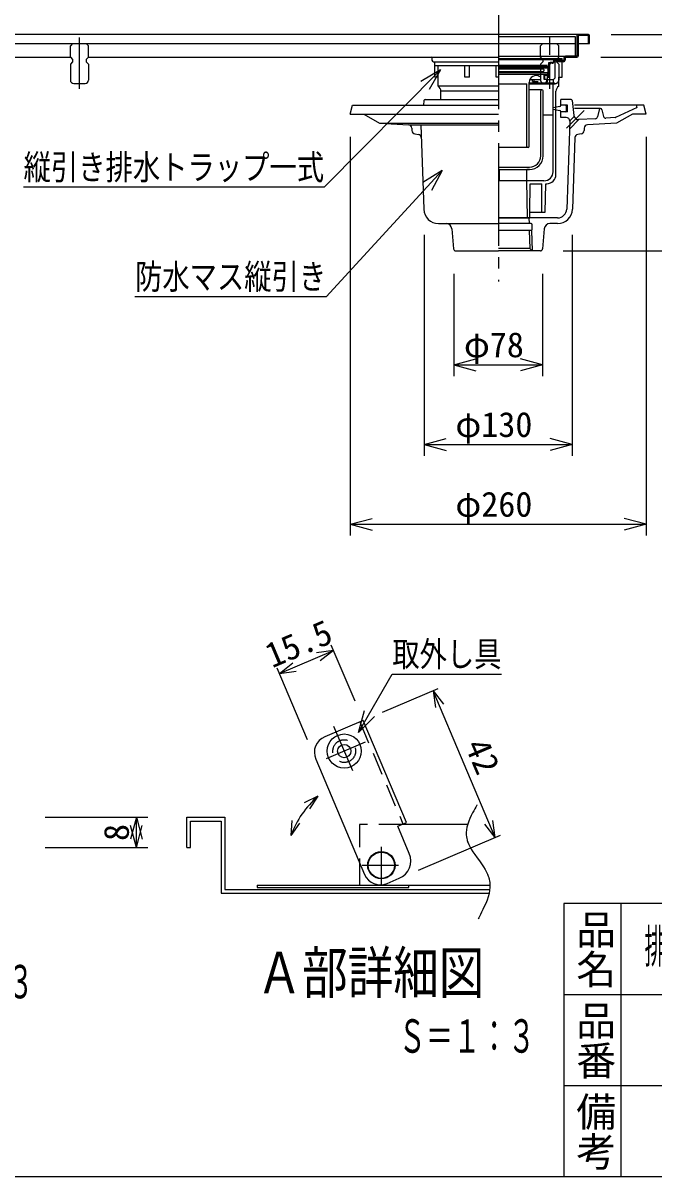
# Model space of a CAD drawing. Units: millimetres, scale not verified, with parts at other scales. Extents: x -1365 to 1365, y -930 to 870.
# Drawn here: x -110 to 444, y -930 to 83 of the extents above; entities that cross this region are included whole.
import ezdxf
from ezdxf.enums import TextEntityAlignment as Align

# ---------------------------------------------------------------- set-up
doc = ezdxf.new("R2010")
doc.units = ezdxf.units.MM
doc.header["$LTSCALE"] = 10
for name, pattern in [('CHAIN1', [8, 5, -1, 1, -1]), ('CHAIN2', [12, 9, -1, 1, -1]), ('DASHED2', [3, 2, -1])]:
    doc.linetypes.add(name, pattern=pattern)
for name, color, linetype in [('0-0_計極細', 2, 'Continuous'), ('0-1_計細線', 3, 'Continuous'), ('0-5_寸法線', 7, 'Continuous'), ('0-7_枠細線', 5, 'Continuous'), ('0-8_枠中線', 5, 'Continuous'), ('1-2_極細2', 2, 'Continuous'), ('1-3_細線2', 4, 'Continuous'), ('1-5_寸法2', 7, 'Continuous')]:
    doc.layers.add(name, color=color, linetype=linetype)
doc.styles.add('@ＭＳ ゴシック', font='')
doc.styles.add('ＭＳ ゴシック', font='')
doc.styles.get('@ＭＳ ゴシック').set_extended_font_data('@MS Gothic')
doc.styles.get('ＭＳ ゴシック').set_extended_font_data('MS Gothic')

msp = doc.modelspace()

# ---------------------------------------------------------------- linework, layer by layer
at = {"layer": '0-0_計極細', "linetype": 'CHAIN2'}
msp.add_line((307.61, 577.48), (307.61, -143.78), dxfattribs=at)
at = {"layer": '0-0_計極細', "linetype": 'CHAIN1'}
for p, q in [((-60.39, 25.23), (-60.39, 70.28)), ((367.34, -9.12), (382.87, 6.41))]:
    msp.add_line(p, q, dxfattribs=at)
at = {"layer": '0-0_計極細', "linetype": 'DASHED2'}
msp.add_line((352.61, 25.23), (352.61, 70.28), dxfattribs=at)
at = {"layer": '0-0_計極細'}
for p, q in [((307.61, 50.93), (357.58, 50.93)), ((357.58, 50.93), (363.61, 51.93)), ((357.58, 50.22), (363.61, 51.22)), ((351.11, 44.03), (307.61, 44.03)), ((307.61, 43.83), (351.76, 43.83)), ((307.61, 42.83), (346.86, 42.83)), ((307.61, 40.53), (346.86, 40.53)), ((307.81, 45.93), (350.81, 45.93)), ((307.81, 44.93), (351.41, 44.93)), ((346.86, 40.53), (347.36, 41.03)), ((347.36, 40.03), (346.86, 40.53)), ((347.36, 43.83), (347.36, 43.33)), ((347.36, 42.33), (347.36, 41.03)), ((350.96, 42.33), (351.76, 43.83)), ((350.96, 42.33), (350.96, 39.53)), ((351.11, 44.03), (351.11, 44.93)), ((351.91, 48.43), (353.86, 48.43)), ((351.91, 45.43), (351.91, 48.43)), ((351.91, 36.13), (351.91, 46.68)), ((352.61, 35.43), (352.61, 46.68)), ((354.85, 48.43), (353.66, 48.43)), ((354.85, 47.73), (353.66, 47.73)), ((357.58, 34.91), (357.58, 50.23)), ((363.61, 49.52), (357.58, 48.72)), ((307.61, 39.53), (350.96, 39.53)), ((351.11, 39.43), (307.61, 39.43)), ((351.11, 37.93), (307.61, 37.93)), ((334.61, -25.27), (334.61, 30.9)), ((334.61, 30.52), (356.11, 30.52)), ((335.16, 33.43), (345.1, 33.43)), ((337.39, 31.73), (337.39, 33.43)), ((337.39, 31.73), (342.39, 31.73)), ((338.89, 31.73), (338.89, 33.43)), ((347.36, 40.03), (347.36, 39.53)), ((347.86, 33.53), (347.86, 37.93)), ((347.86, 37.43), (351.91, 37.43)), ((348.36, 33.53), (348.36, 37.43)), ((349.78, 31.43), (350.61, 31.43)), ((350.61, 31.43), (350.61, 37.43)), ((350.61, 36.13), (351.91, 36.13)), ((350.61, 35.43), (352.61, 35.43)), ((350.61, 33.43), (356.11, 33.43)), ((351.11, 37.93), (351.11, 39.43)), ((357.58, 34.91), (356.11, 33.43)), ((356.11, 30.52), (356.11, 33.43)), ((357.58, 29.72), (356.11, 30.52)), ((307.61, 23.19), (257.11, 23.19)), ((307.61, 29.72), (332.61, 29.72)), ((332.61, -25.27), (332.61, 29.72)), ((334.51, 29.72), (357.58, 29.72)), ((345.86, 24.52), (334.61, 24.52)), ((344.86, -33.48), (344.86, 23.52)), ((346.86, -33.48), (346.86, 23.52)), ((355.61, 3.44), (355.61, 29.72)), ((346.86, 2.45), (354.73, 2.45)), ((355.61, -47.48), (355.61, 3.44)), ((203.17, -4.91), (307.61, -4.91)), ((346.86, -33.48), (346.86, -6.48)), ((333.61, -26.27), (307.61, -26.27)), ((334.6, -25.4), (334.6, -25.4)), ((307.61, -43.48), (334.86, -43.48)), ((307.61, -45.48), (308.54, -45.48)), ((308.54, -45.48), (334.86, -45.48)), ((308.6, -54.98), (308.54, -45.49)), ((334.86, -45.48), (332.61, -45.48)), ((332.61, -55.48), (332.61, -45.48)), ((332.61, -55.48), (307.61, -55.48)), ((332.61, -55.58), (332.61, -55.48)), ((347.61, -55.48), (332.61, -55.48)), ((333.11, -87.98), (332.61, -55.48)), ((335.19, -82.98), (335.61, -57.98)), ((335.61, -57.98), (345.61, -57.98)), ((345.86, -82.98), (345.61, -57.98))]:
    msp.add_line(p, q, dxfattribs=at)
for points in [[(347.36, 42.33), (346.86, 42.83), (347.36, 43.33)], [(350.11, 32.53), (350.11, 33.53), (347.86, 33.53)]]:
    msp.add_lwpolyline(points, dxfattribs=at)
for centre, radius, start, end in [((357.58, 49.18), 1.75, 90, 173.7163), ((351.41, 45.43), 0.5, 270, 360), ((353.66, 46.68), 1.75, 90, 180), ((353.66, 46.68), 1.05, 90, 180), ((354.85, 49.43), 1, 270, 356.64911), ((354.85, 49.43), 1.7, 270, 355.891), ((357.58, 49.18), 1.05, 90, 172.98762), ((340.61, 30.9), 6, 55.16629, 180), ((348.11, 32.53), 2, 270, 360), ((345.86, 23.52), 1, 90, 180), ((345.86, 23.52), 1, 0, 90), ((354.61, 3.44), 1, 277.18076, 360), ((333.61, -25.27), 1, 180, 270), ((333.61, -25.27), 1, 270, 360), ((334.86, -33.48), 12, 270, 360), ((334.86, -33.48), 10, 270, 360), ((347.61, -47.48), 8, 270, 360), ((309.1, -54.98), 0.5, 180.39514, 270)]:
    msp.add_arc(centre, radius, start, end, dxfattribs=at)
at = {"layer": '0-1_計細線'}
for p, q in [((307.61, 71.12), (375.11, 71.12)), ((375.11, 71.12), (375.11, 54.02)), ((376.61, 72.02), (376.61, 54.02)), ((387.61, 65.02), (387.61, 72.02)), ((-508.39, 65.02), (307.61, 65.02)), ((-66.39, 65.01), (-68.39, 63.01)), ((-68.39, 53.01), (-68.39, 63.01)), ((-66.39, 65.01), (-54.39, 65.01)), ((-52.39, 63.01), (-54.39, 65.01)), ((-52.39, 53.01), (-52.39, 63.01)), ((307.61, 65.12), (375.11, 65.12)), ((386.61, 65.02), (387.61, 65.02)), ((-465.39, 53.02), (-68.39, 53.02)), ((-68.39, 53.01), (-66.39, 51.01)), ((-66.39, 51.01), (-66.39, 49.01)), ((-52.39, 53.01), (-54.39, 51.01)), ((-54.39, 51.01), (-54.39, 49.01)), ((-52.39, 53.02), (307.61, 53.02)), ((249.11, 52.52), (249.11, 50.52)), ((307.61, 54.02), (375.11, 54.02)), ((307.61, 51.93), (363.61, 51.93)), ((363.61, 35.52), (363.61, 51.93)), ((365.11, 52.52), (365.11, 50.52)), ((366.11, 52.52), (366.11, 50.52)), ((376.61, 54.02), (366.61, 54.02)), ((366.61, 53.02), (376.61, 53.02)), ((-66.39, 49.01), (-68.39, 47.01)), ((-68.39, 47.01), (-68.39, 33.01)), ((-54.39, 49.01), (-52.39, 47.01)), ((-52.39, 47.01), (-52.39, 33.01)), ((250.61, 49.02), (251.61, 49.02)), ((251.61, 49.02), (307.61, 49.02)), ((251.61, 35.52), (251.61, 49.02)), ((307.61, 45.52), (251.61, 45.52)), ((254.61, 27.52), (254.61, 45.52)), ((278.11, 35.52), (278.11, 45.52)), ((282.11, 35.52), (282.11, 45.52)), ((364.61, 49.02), (358.61, 49.02)), ((254.61, 35.52), (251.61, 35.52)), ((282.11, 35.52), (278.11, 35.52)), ((360.61, 27.52), (360.61, 35.52)), ((360.61, 35.52), (363.61, 35.52)), ((-65.39, 30.01), (-55.39, 30.01)), ((307.61, 27.52), (254.61, 27.52)), ((257.11, 16.02), (257.11, 23.19)), ((358.11, -49.98), (358.11, 23.19)), ((177.3, 3.02), (179.29, 11.02)), ((179.29, 11.02), (307.61, 11.02)), ((242.2, 15.13), (241.74, 11.02)), ((243.2, 16.02), (307.61, 16.02)), ((371.4, 16.02), (362.3, 16.02)), ((362.3, 11.02), (362.3, 16.02)), ((368.3, 11.02), (362.3, 11.02)), ((366.3, 10.83), (362.3, 10.83)), ((368.3, 5.02), (368.3, 11.02)), ((372.39, 15.13), (373.87, 1.78)), ((429.3, 11.02), (374.3, 11.02)), ((429.3, 9.02), (429.3, 11.02)), ((435.3, 11.02), (429.3, 11.02)), ((437.3, 3.02), (435.3, 11.02)), ((177.3, 3.02), (307.61, 3.02)), ((361.49, 9.86), (355.8, 8.72)), ((355.8, 7.32), (361.49, 6.18)), ((366.3, 5.23), (362.3, 5.23)), ((368.3, 5.02), (362.3, 5.02)), ((362.3, 0.02), (362.3, 5.02)), ((367.19, 0.02), (362.3, 0.02)), ((367.3, 6.23), (367.3, 9.83)), ((370.18, -2.74), (374.01, 1.09)), ((397.3, 8.02), (374.3, 8.02)), ((396.03, 6.88), (394.6, 0.6)), ((398.54, 6.86), (399.89, 1.11)), ((410.28, 0.04), (401.95, -0.43)), ((429.32, 9.04), (410.54, 0.12)), ((425.32, 3.02), (411.42, -4.91)), ((437.3, 3.02), (425.32, 3.02)), ((228.77, -6.34), (307.61, -6.34)), ((231.6, -9.24), (231.67, -11.42)), ((239.51, -6.34), (241.99, -80.41)), ((370.19, -3.08), (367.6, -80.25)), ((369.96, -10.04), (378.24, -1.76)), ((392.76, -0.95), (378.07, -1.77)), ((382.99, -9.24), (382.92, -11.42)), ((411.42, -4.91), (385.82, -6.34)), ((234.3, -14.3), (237.26, -14.66)), ((374.71, -17.54), (372.6, -80.41)), ((380.29, -14.3), (377.34, -14.66)), ((307.61, -87.98), (335.11, -87.98)), ((359.61, -87.98), (307.61, -87.98)), ((334.33, -87.98), (334.49, -92.98)), ((335.11, -87.98), (335.19, -82.98)), ((335.19, -82.98), (348.71, -82.98)), ((254.98, -92.98), (307.61, -92.98)), ((266.68, -97.56), (268.16, -115.15)), ((336.3, -92.98), (307.61, -92.98)), ((336.3, -98.98), (307.61, -98.98)), ((334.69, -98.98), (335.23, -114.98)), ((336.69, -98.98), (337.3, -116.98)), ((337.3, -97.98), (337.3, -93.98)), ((347.91, -97.56), (346.44, -115.15)), ((359.61, -92.98), (352.89, -92.98)), ((270.15, -116.98), (307.61, -116.98)), ((335.23, -114.98), (307.61, -114.98)), ((344.44, -116.98), (307.61, -116.98)), ((335.23, -114.99), (337.3, -116.98))]:
    msp.add_line(p, q, dxfattribs=at)
at = {"layer": '0-1_計細線', "linetype": 'DASHED2'}
for p, q in [((346.61, 65.01), (344.61, 63.01)), ((344.61, 53.01), (344.61, 63.01)), ((346.61, 65.01), (358.61, 65.01)), ((360.61, 63.01), (358.61, 65.01)), ((360.61, 53.01), (360.61, 63.01)), ((344.61, 47.01), (344.61, 33.01)), ((360.61, 47.01), (360.61, 33.01)), ((347.61, 30.01), (357.61, 30.01))]:
    msp.add_line(p, q, dxfattribs=at)
at = {"layer": '0-1_計細線'}
for points in [[(386.61, 73.02), (377.61, 73.02), (-507.39, 73.02)], [(377.61, 65.02), (386.61, 65.02), (386.61, 72.02), (377.61, 72.02), (377.61, 54.02)], [(307.61, 35.52), (305.61, 35.52), (305.61, 45.52)], [(364.61, 50.02), (358.61, 50.02), (358.61, 49.02)], [(189.28, 3.02), (203.17, -4.91), (228.77, -6.34)], [(348.71, -82.98), (349.11, -57.98), (350.11, -57.98)]]:
    msp.add_lwpolyline(points, dxfattribs=at)
at = {"layer": '0-1_計細線', "linetype": 'DASHED2'}
for points in [[(344.61, 53.01), (346.61, 51.01), (346.61, 49.01), (344.61, 47.01)], [(360.61, 53.01), (358.61, 51.01), (358.61, 49.01), (360.61, 47.01)]]:
    msp.add_lwpolyline(points, dxfattribs=at)
at = {"layer": '0-1_計細線'}
for centre, radius, start, end in [((377.61, 72.02), 1, 90, 180), ((386.61, 72.02), 1, 0, 90), ((248.61, 52.52), 0.5, 0, 90), ((366.61, 52.52), 1.5, 90, 180), ((366.61, 52.52), 0.5, 90, 180), ((376.61, 54.02), 1, 270, 360), ((250.61, 50.52), 1.5, 180, 270), ((364.61, 50.52), 1.5, 270, 360), ((364.61, 50.52), 0.5, 270, 360), ((-65.39, 33.01), 3, 180, 270), ((-55.39, 33.01), 3, 270, 360), ((252.11, 23.19), 5, 0, 60), ((363.11, 23.19), 5, 120, 180), ((243.2, 15.02), 1, 90, 173.65981), ((361.3, 10.85), 1, 281.33475, 360), ((366.3, 9.83), 1, 0, 90), ((371.4, 15.02), 1, 6.34019, 90), ((361.3, 5.2), 1, 0, 78.66525), ((366.3, 6.23), 1, 270, 360), ((367.19, -2.98), 3, 358.07878, 90), ((377.85, 2.22), 4, 186.34019, 273.20791), ((392.65, 1.05), 2, 273.20791, 347.09818), ((397.51, 6.52), 1.5, 98.1445, 160.17913), ((397.08, 6.52), 1.5, 13.20109, 81.8555), ((401.84, 1.57), 2, 193.20109, 273.20791), ((410.11, 1.02), 1, 270, 295.41929), ((228.6, -9.34), 3, 1.92122, 86.79209), ((385.99, -9.34), 3, 93.20791, 178.07878), ((234.67, -11.32), 3, 181.92122, 262.89591), ((236.88, -17.64), 3, 1.92122, 82.89591), ((377.71, -17.64), 3, 97.10409, 178.07878), ((379.92, -11.32), 3, 277.10409, 358.07878), ((350.11, -49.98), 8, 270, 360), ((254.98, -79.98), 13, 181.92122, 270), ((359.61, -79.98), 8, 270, 358.07878), ((359.61, -79.98), 13, 270, 358.07878), ((261.7, -97.98), 5, 4.79504, 90), ((336.3, -93.98), 1, 0, 90), ((336.3, -97.98), 1, 270, 360), ((352.89, -97.98), 5, 90, 175.20496), ((270.15, -114.98), 2, 184.79504, 270), ((344.44, -114.98), 2, 270, 355.20496)]:
    msp.add_arc(centre, radius, start, end, dxfattribs=at)
at = {"layer": '0-1_計細線', "linetype": 'DASHED2'}
for centre, start, end in [((347.61, 33.01), 180, 270), ((357.61, 33.01), 270, 360)]:
    msp.add_arc(centre, 3, start, end, dxfattribs=at)
at = {"layer": '0-5_寸法線'}
for p, q in [((406.61, 73.02), (637.61, 73.02)), ((407.61, 73.02), (567.61, 73.02)), ((407.61, 73.02), (497.61, 73.02)), ((397.61, 53.02), (497.61, 53.02)), ((256.84, 41.93), (239.55, 31.87)), ((256.84, 41.93), (246.89, 24.58)), ((177.3, -16.98), (177.3, -366.98)), ((437.3, -16.98), (437.3, -366.98)), ((258.12, -46.28), (241.24, -57.02)), ((258.12, -46.28), (248.87, -64.02)), ((242.3, -102.81), (242.3, -296.98)), ((372.3, -102.81), (372.3, -296.98)), ((364.44, -116.98), (637.61, -116.98)), ((364.44, -116.98), (567.61, -116.98)), ((268.3, -136.99), (268.3, -226.98)), ((346.3, -136.99), (346.3, -226.98)), ((268.3, -216.98), (287.62, -211.8)), ((346.3, -216.98), (326.98, -211.8)), ((268.3, -216.98), (287.62, -222.16)), ((268.3, -216.98), (346.3, -216.98)), ((346.3, -216.98), (326.98, -222.16)), ((242.3, -286.98), (261.62, -281.8)), ((372.3, -286.98), (352.98, -281.8)), ((242.3, -286.98), (261.62, -292.16)), ((242.3, -286.98), (372.3, -286.98)), ((372.3, -286.98), (352.98, -292.16)), ((177.3, -356.98), (196.62, -351.8)), ((437.3, -356.98), (417.98, -351.8)), ((177.3, -356.98), (196.62, -362.16)), ((177.3, -356.98), (437.3, -356.98)), ((437.3, -356.98), (417.98, -362.16))]:
    msp.add_line(p, q, dxfattribs=at)
for points in [[(256.84, 41.93), (154.53, -61.08), (-109.47, -61.08)], [(258.12, -46.28), (156.38, -157.18), (-11.62, -157.18)]]:
    msp.add_lwpolyline(points, dxfattribs=at)
at = {"layer": '0-7_枠細線'}
for p, q in [((415, -690), (415, -930)), ((885, -770), (365, -770)), ((1005, -850), (365, -850))]:
    msp.add_line(p, q, dxfattribs=at)
at = {"layer": '0-8_枠中線'}
msp.add_lwpolyline([(-1365, -930), (-1365, 870), (1365, 870), (1365, -930)], close=True, dxfattribs=at)
msp.add_lwpolyline([(1365, -690), (365, -690), (365, -930)], dxfattribs=at)
at = {"layer": '1-2_極細2', "linetype": 'CHAIN1'}
for p, q in [((162.85, -534.14), (179.37, -573.08)), ((190.58, -548.32), (156.25, -562.89)), ((204.77, -673.03), (204.77, -640.19)), ((187.9, -656.37), (219.83, -656.37))]:
    msp.add_line(p, q, dxfattribs=at)
at = {"layer": '1-2_極細2'}
for p, q in [((184.71, -539.92), (188.16, -527.04)), ((184.71, -539.92), (194.13, -530.49)), ((33.93, -614.22), (67.26, -614.22)), ((33.93, -640.88), (33.93, -614.22)), ((37.26, -617.55), (63.93, -617.55)), ((67.26, -614.22), (67.26, -677.55)), ((280.74, -620.55), (222.6, -620.55)), ((67.26, -677.55), (299.22, -677.55)), ((95.55, -673.88), (95.55, -675.88)), ((95.55, -673.88), (185.6, -673.88)), ((95.55, -675.88), (228.89, -675.88)), ((228.89, -675.88), (228.89, -673.88))]:
    msp.add_line(p, q, dxfattribs=at)
at = {"layer": '1-2_極細2', "linetype": 'DASHED2'}
for p, q in [((185.73, -530.46), (223.76, -620.06)), ((185.6, -620.55), (185.6, -653.75)), ((222.6, -620.55), (185.6, -620.55))]:
    msp.add_line(p, q, dxfattribs=at)
at = {"layer": '1-2_極細2'}
for points in [[(288.68, -603.42), (288.56, -603.63), (288.2, -604.26), (287.62, -605.3), (286.83, -606.71), (285.87, -608.45), (284.78, -610.49), (283.64, -612.76), (282.51, -615.2), (281.47, -617.75), (280.58, -620.35), (279.91, -622.91), (279.48, -625.37), (279.29, -627.67), (279.31, -629.73), (279.49, -631.51), (279.74, -632.95), (280, -634), (280.18, -634.65), (280.25, -634.87), (280.32, -635.09), (280.54, -635.74), (280.95, -636.8), (281.6, -638.25), (282.52, -640.05), (283.73, -642.15), (285.24, -644.51), (286.99, -647.05), (288.89, -649.72), (290.85, -652.44), (292.75, -655.14), (294.48, -657.75), (295.96, -660.19), (297.15, -662.39), (298.04, -664.29), (298.66, -665.84), (299.05, -666.98), (299.26, -667.67), (299.33, -667.91), (299.39, -668.14)], [(33.93, -640.88), (37.26, -640.88), (37.26, -617.55)], [(63.93, -617.55), (63.93, -680.88), (299.22, -680.88)], [(185.6, -653.75), (185.6, -673.88), (300.14, -673.88)], [(299.39, -668.14), (299.56, -668.84), (299.79, -669.99), (300.01, -671.56), (300.14, -673.51), (300.1, -675.8), (299.85, -678.36), (299.33, -681.12), (298.57, -684.02), (297.59, -686.98), (296.44, -689.9), (295.21, -692.71), (293.98, -695.33), (292.81, -697.69), (291.77, -699.71), (290.92, -701.35), (290.3, -702.55), (289.91, -703.28), (289.78, -703.53)]]:
    msp.add_lwpolyline(points, dxfattribs=at)
at = {"layer": '1-2_極細2', "linetype": 'DASHED2'}
msp.add_circle((172.18, -556.13), 10, dxfattribs=at)
at = {"layer": '1-2_極細2'}
msp.add_circle((204.77, -656.37), 11.5, dxfattribs=at)
at = {"layer": '1-3_細線2'}
for p, q in [((188.8, -529.16), (155.04, -543.49)), ((226.83, -618.76), (188.8, -529.16)), ((147.1, -563.16), (190.08, -664.41)), ((219.16, -622.01), (226.83, -618.76)), ((229.32, -645.95), (219.16, -622.01)), ((209.75, -672.36), (220.49, -667.8))]:
    msp.add_line(p, q, dxfattribs=at)
for centre, radius in [((172.18, -556.13), 15), ((172.18, -556.13), 5.83), ((204.77, -656.37), 12)]:
    msp.add_circle(centre, radius, dxfattribs=at)
for centre, radius, start, end in [((160.91, -557.3), 15, 113, 203), ((213.97, -652.46), 16.67, 293, 23), ((203.89, -658.55), 15, 203, 293)]:
    msp.add_arc(centre, radius, start, end, dxfattribs=at)
at = {"layer": '1-5_寸法2'}
for p, q in [((181.63, -512.28), (160.79, -463.19)), ((115.19, -487.98), (162.75, -467.79)), ((162.75, -467.79), (147.89, -469.88)), ((162.75, -467.79), (150.93, -477.03)), ((139.93, -546.28), (113.23, -483.38)), ((115.19, -487.98), (127.01, -478.75)), ((115.19, -487.98), (130.04, -485.89)), ((205.67, -522), (254.77, -501.16)), ((250.16, -503.11), (259.4, -514.93)), ((250.16, -503.11), (252.25, -517.97)), ((304.87, -631.98), (250.16, -503.11)), ((184.71, -539.92), (189.88, -520.6)), ((184.71, -539.92), (198.85, -525.78)), ((149.04, -595.72), (137.07, -601.59)), ((149.04, -595.72), (141.61, -606.79)), ((-90.4, -614.22), (-0.4, -614.22)), ((-10.4, -614.22), (-15.58, -633.54)), ((-10.4, -614.22), (-5.23, -633.54)), ((-10.4, -640.88), (-10.4, -614.22)), ((125.42, -630.29), (126.53, -617.01)), ((304.87, -631.98), (302.78, -617.13)), ((-10.4, -640.88), (-15.58, -621.57)), ((-10.4, -640.88), (-5.23, -621.57)), ((125.42, -630.29), (133.03, -619.34)), ((304.87, -631.98), (295.63, -620.16)), ((237.36, -660.64), (309.47, -630.03)), ((-90.4, -640.88), (-0.4, -640.88))]:
    msp.add_line(p, q, dxfattribs=at)
msp.add_lwpolyline([(184.71, -539.92), (214.37, -488.54), (310.37, -488.54)], dxfattribs=at)
msp.add_arc((203.89, -658.55), 83.4, 131.11509, 160.19528, dxfattribs=at)

# ---------------------------------------------------------------- texts
at = {"layer": '0-5_寸法線', "style": 'ＭＳ ゴシック', "width": 0.8}
for s, p in [('縦引き排水トラップ一式', (-109.47, -61.08)), ('防水マス縦引き', (-11.62, -157.18))]:
    msp.add_text(s, height=21.99, dxfattribs=at).set_placement(p, align=Align.BOTTOM_LEFT)
at = {"layer": '0-5_寸法線', "style": 'ＭＳ ゴシック'}
for s, p in [('φ78', (277.3, -216.98)), ('φ130', (269.8, -286.98)), ('φ260', (269.8, -356.98))]:
    msp.add_text(s, height=21.99, dxfattribs=at).set_placement(p, align=Align.BOTTOM_LEFT)
at = {"layer": '0-7_枠細線', "style": '@ＭＳ ゴシック'}
for s, p in [('品名', (372.5, -695)), ('品番', (372.5, -775)), ('備考', (372.5, -855))]:
    msp.add_text(s, height=25.66, rotation=270, dxfattribs=at).set_placement(p, align=Align.BOTTOM_LEFT)
at = {"layer": '0-7_枠細線', "style": 'ＭＳ ゴシック'}
for s, height, width, p in [('排水ユニット ＳＵＳグレーチング 浅型＋防水マス', 29.33, 0.45, (436, -750.94)), ('Ａ部詳細図', 36.66, 0.8, (95.23, -779.96)), ('Ｓ＝１：３', 29.33, 0.6, (-220.51, -782.04)), ('Ｓ＝１：３', 29.33, 0.6, (219.84, -829.75))]:
    msp.add_text(s, height=height, dxfattribs=dict(at, width=width)).set_placement(p, align=Align.BOTTOM_LEFT)
at = {"layer": '1-5_寸法2', "style": 'ＭＳ ゴシック'}
for s, rotation, p in [('15.5', 23, (111.35, -489.61)), ('42', 293, (271.65, -553.74)), ('8', 90, (-10.4, -635.05))]:
    msp.add_text(s, height=21.99, rotation=rotation, dxfattribs=at).set_placement(p, align=Align.BOTTOM_LEFT)
at = {"layer": '1-5_寸法2', "style": 'ＭＳ ゴシック', "width": 0.8}
msp.add_text('取外し具', height=21.99, dxfattribs=at).set_placement((214.37, -488.54), align=Align.BOTTOM_LEFT)

doc.saveas('drawing.dxf')
